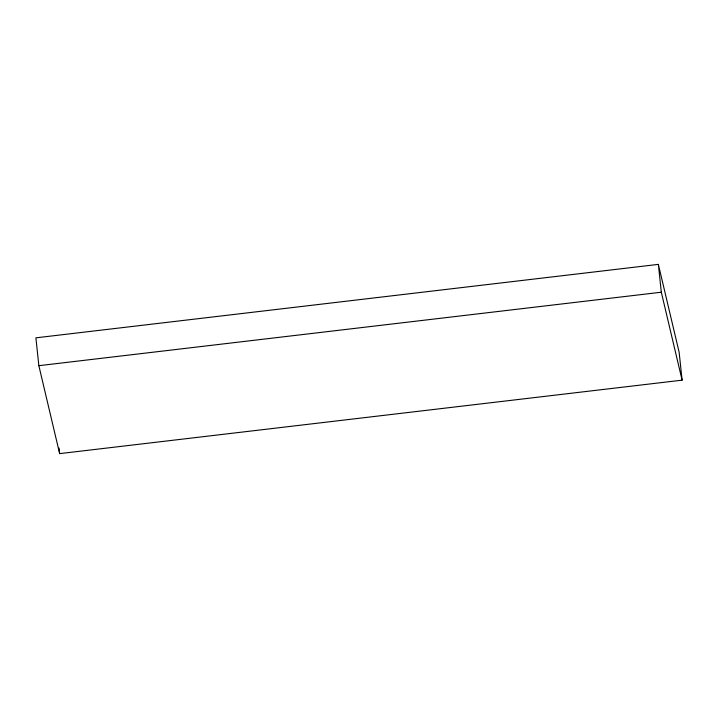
<?xml version="1.0" encoding="UTF-8"?>
<svg xmlns="http://www.w3.org/2000/svg" width="718" height="718" viewBox="0 0 718 718"><rect width="100%" height="100%" fill="white"/><g stroke="black" fill="none" stroke-linecap="round" stroke-linejoin="round"><path stroke-width="1.08" d="M658.361 264.377L35.9 337.837L38.853 365.686L59.639 453.623L682.1 380.163L679.147 352.314L658.361 264.377L661.314 292.217L682.1 380.163M38.853 365.686L661.314 292.217M59.047 448.059L59.639 453.623"/></g></svg>
